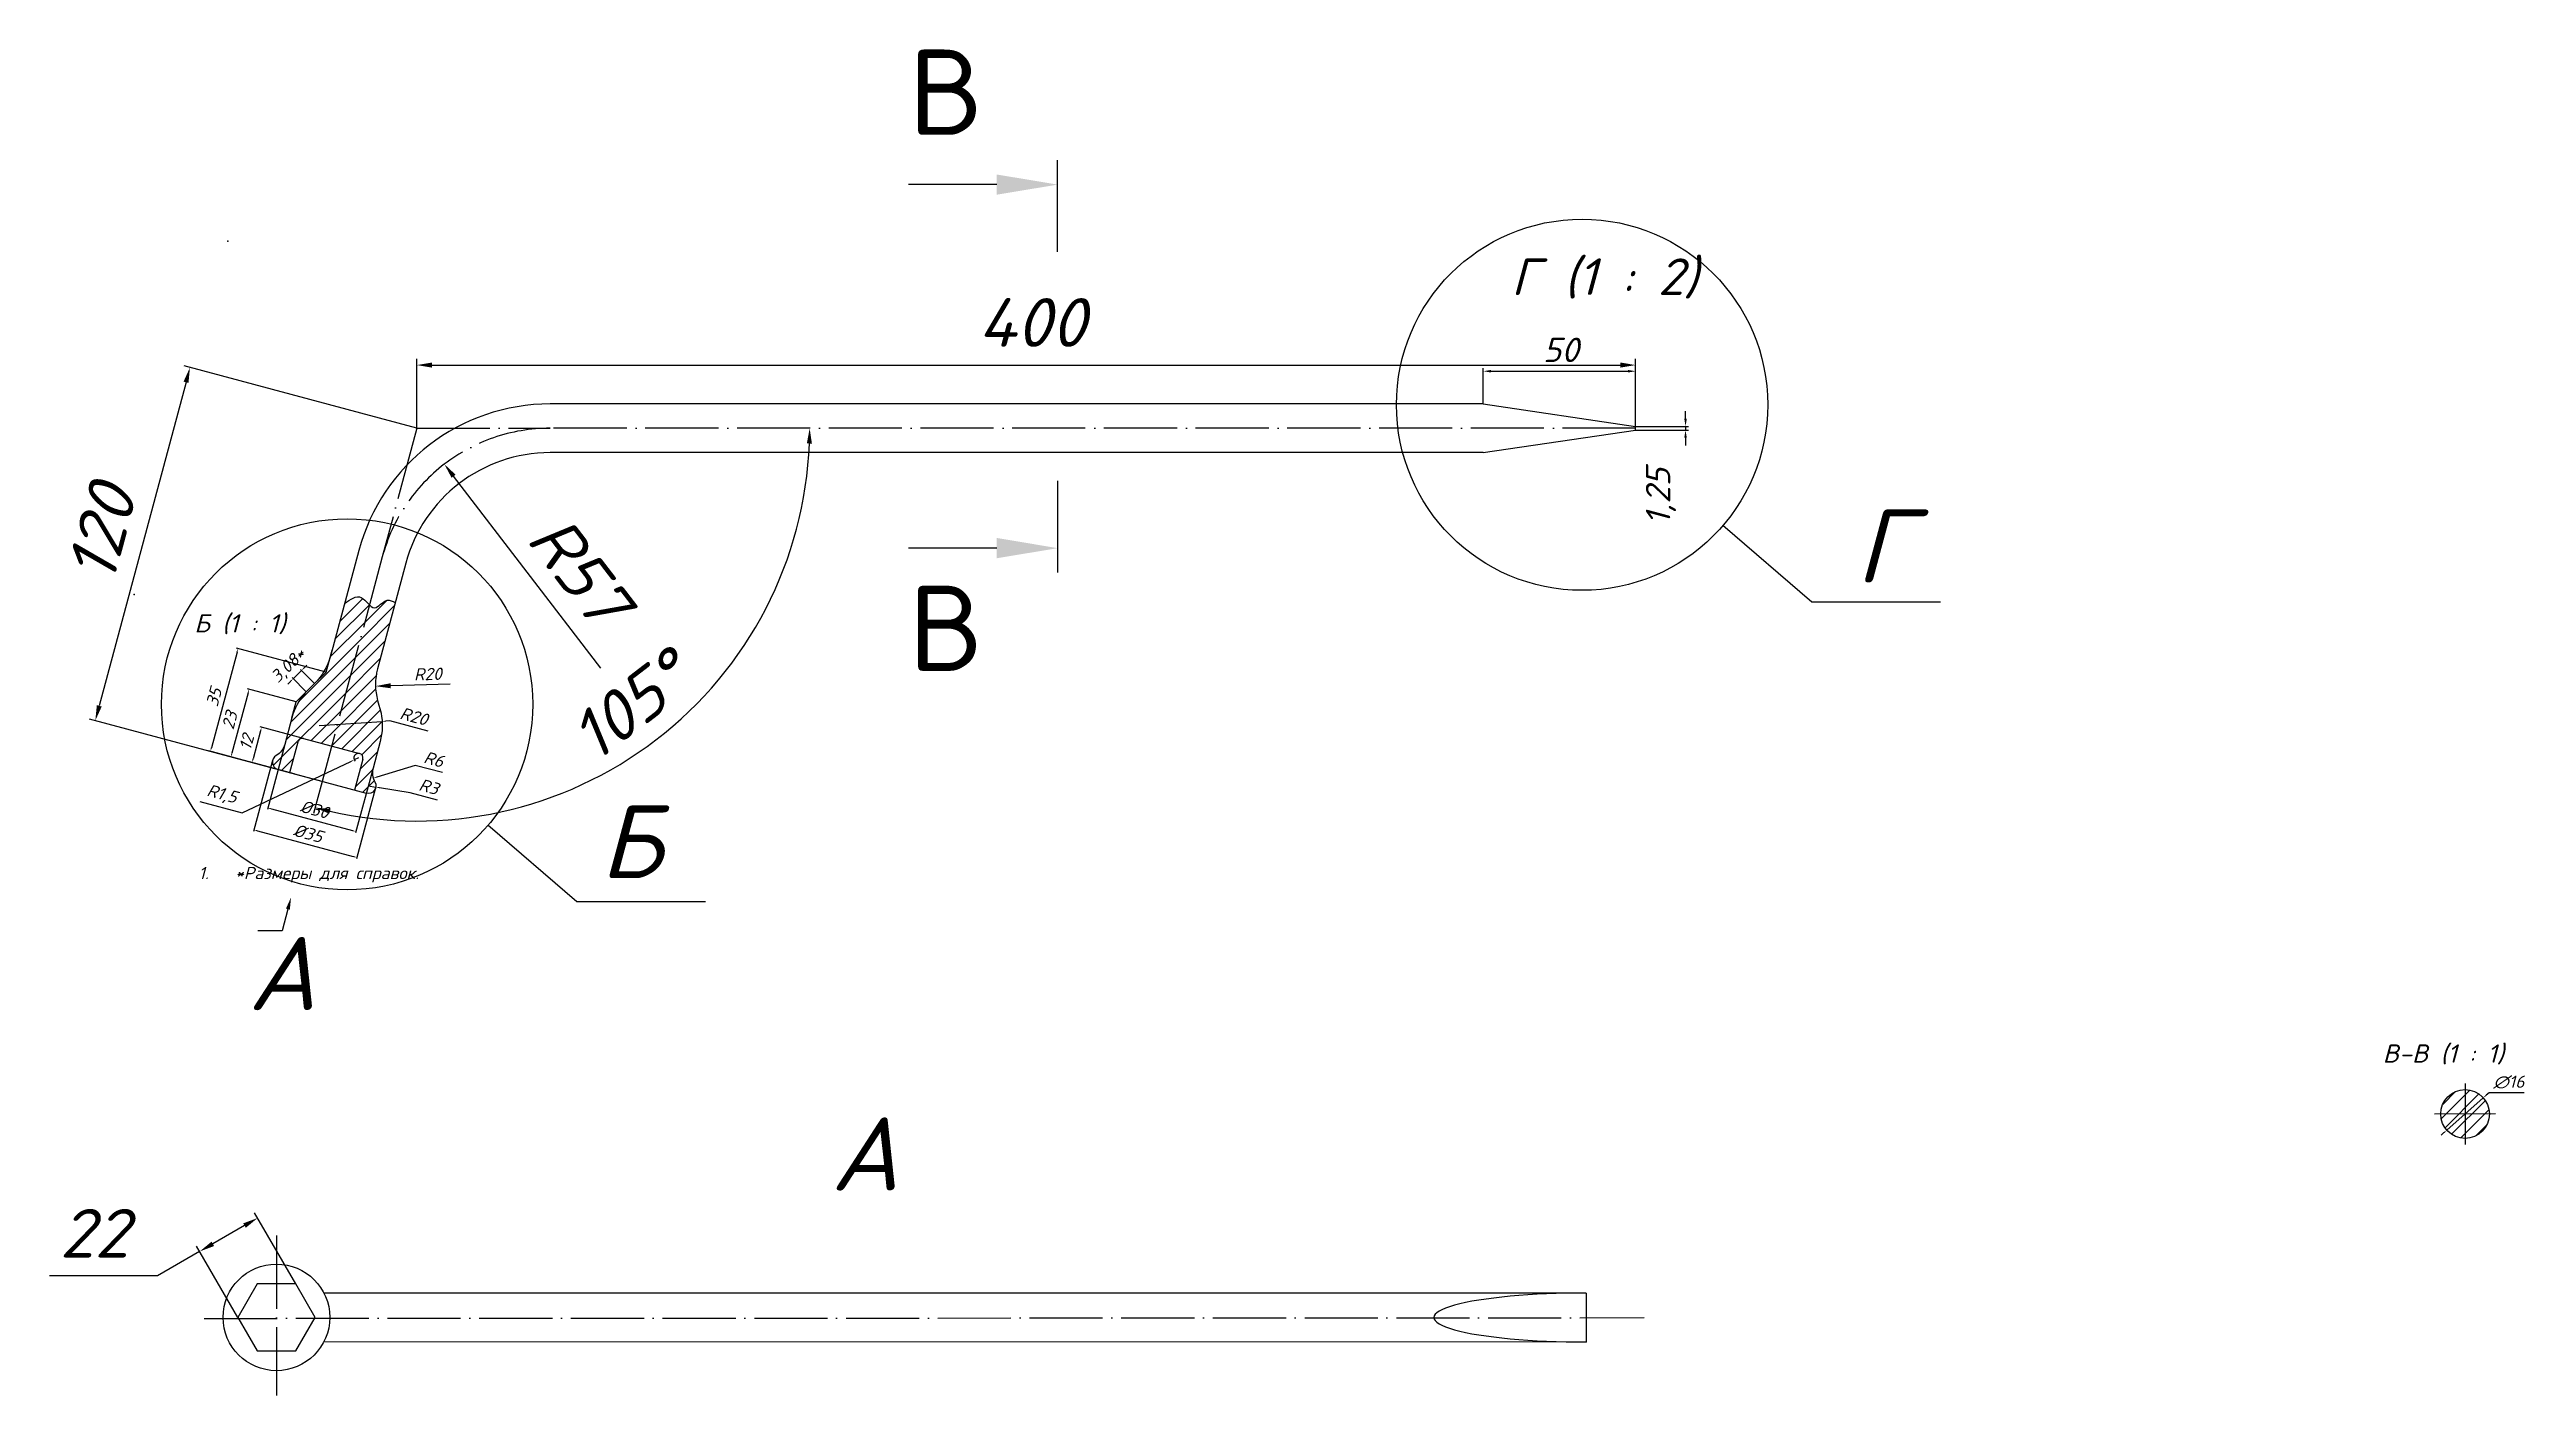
# Model space of a CAD drawing. Header units: millimetres. Extents: x -121 to 692, y -318 to 124.
import ezdxf
from ezdxf import colors
from ezdxf.entities.mleader import LeaderData, LeaderLine
from ezdxf.math import Vec2, Vec3

# ---------------------------------------------------------------- set-up
doc = ezdxf.new("R2010")
doc.units = ezdxf.units.MM
doc.linetypes.add('ACAD_ISO04W100', pattern=[30, 24, -3, 0, -3])
for name, color, linetype in [('Контур', 4, 'Continuous'), ('Надписи-текст', 1, 'Continuous'), ('Оси', 2, 'ACAD_ISO04W100'), ('Размеры', 3, 'Continuous'), ('Штрих', 1, 'Continuous')]:
    doc.layers.add(name, color=color, linetype=linetype)
doc.styles.add('my_style', font='romanc.shx', dxfattribs={"oblique": 15})
doc.styles.add('my_style_annot', font='romanc.shx', dxfattribs={"oblique": 15})
doc.styles.add('стиль1', font='romanc.shx')
doc.dimstyles.new('my_size_style', dxfattribs={"dimtxt": 3.5, "dimasz": 5, "dimexe": 2, "dimexo": 0, "dimgap": 1, "dimtad": 1, "dimtoh": 1, "dimtxsty": 'my_style', "dimcen": 0, "dimadec": 0, "dimazin": 2, "dimtfac": 1, "dimtmove": 0, "dimatfit": 3, "dimfxl": 1, "dimtfillclr": 256, "dimarcsym": 2})
pattern_1 = [(45, (0, 0), (-2.12132, 2.12132), [])]

# ---------------------------------------------------------------- blocks, each defined once
blk = doc.blocks.new('*D10')
at = {"layer": 'Defpoints', "color": 0, "transparency": 16777216}
for p in [(-43.34, -103.8), (-14.36, -111.56), (-19.94, -132.39)]:
    blk.add_point(p, dxfattribs=at)
at = {"layer": 'Размеры', "color": 0, "lineweight": -2, "transparency": 16777216}
for p, q in [((-43.34, -103.8), (-49.05, -125.11)), ((-14.36, -111.56), (-20.07, -132.87))]:
    blk.add_line(p, q, dxfattribs=at)
at = {"layer": 'Размеры', "color": 0, "linetype": 'Continuous', "lineweight": -2, "transparency": 16777216}
blk.add_line((-47.72, -124.95), (-21.15, -132.07), dxfattribs=at)
at = {"layer": 'Размеры', "color": 0, "transparency": 16777216}
for points in [[(-47.66, -124.75), (-47.77, -125.15), (-48.92, -124.63)], [(-21.1, -131.87), (-21.21, -132.27), (-19.94, -132.39)]]:
    blk.add_solid(points, dxfattribs=at)
at = {"layer": 'Размеры', "color": 0, "transparency": 16777216, "insert": (-33.53, -125.13), "char_height": 4, "attachment_point": 5, "rotation": 345, "style": 'my_style'}
blk.add_mtext('%%C30', dxfattribs=at)
blk = doc.blocks.new('*D11')
at = {"layer": 'Defpoints', "color": 0, "transparency": 16777216}
for p in [(-47.35, -109.1), (-13.5, -118.02), (-19.64, -140.9)]:
    blk.add_point(p, dxfattribs=at)
at = {"layer": 'Размеры', "color": 0, "lineweight": -2, "transparency": 16777216}
for p, q in [((-47.35, -109.1), (-53.57, -132.33)), ((-13.5, -118.02), (-19.77, -141.39))]:
    blk.add_line(p, q, dxfattribs=at)
at = {"layer": 'Размеры', "color": 0, "linetype": 'Continuous', "lineweight": -2, "transparency": 16777216}
blk.add_line((-52.23, -132.17), (-20.85, -140.58), dxfattribs=at)
at = {"layer": 'Размеры', "color": 0, "transparency": 16777216}
for points in [[(-52.18, -131.97), (-52.29, -132.37), (-53.44, -131.85)], [(-20.79, -140.38), (-20.9, -140.78), (-19.64, -140.9)]]:
    blk.add_solid(points, dxfattribs=at)
at = {"layer": 'Размеры', "color": 0, "transparency": 16777216, "insert": (-35.63, -133), "char_height": 4, "attachment_point": 5, "rotation": 345, "style": 'my_style'}
blk.add_mtext('%%C35', dxfattribs=at)
blk = doc.blocks.new('*D12')
at = {"layer": 'Defpoints', "color": 0, "transparency": 16777216}
for p in [(-37.13, -101.86), (-54.03, -109.76), (-40.23, -113.45)]:
    blk.add_point(p, dxfattribs=at)
at = {"layer": 'Размеры', "color": 0, "linetype": 'Continuous', "lineweight": -2, "transparency": 16777216}
blk.add_line((-51.25, -99.37), (-53.71, -108.55), dxfattribs=at)
at = {"layer": 'Размеры', "color": 0, "lineweight": -2, "transparency": 16777216}
for p, q in [((-37.13, -101.86), (-51.41, -98.03)), ((-40.23, -113.45), (-54.51, -109.63))]:
    blk.add_line(p, q, dxfattribs=at)
at = {"layer": 'Размеры', "color": 0, "transparency": 16777216}
for points in [[(-51.45, -99.32), (-51.05, -99.43), (-50.93, -98.16)], [(-53.91, -108.49), (-53.51, -108.6), (-54.03, -109.76)]]:
    blk.add_solid(points, dxfattribs=at)
at = {"layer": 'Размеры', "color": 0, "transparency": 16777216, "insert": (-55.86, -103.05), "char_height": 4, "attachment_point": 5, "rotation": 75, "style": 'my_style'}
blk.add_mtext('12', dxfattribs=at)
blk = doc.blocks.new('*D13')
at = {"layer": 'Defpoints', "color": 0, "transparency": 16777216}
for p in [(-39.59, -89.81), (-61, -107.89), (-45.55, -112.03)]:
    blk.add_point(p, dxfattribs=at)
at = {"layer": 'Размеры', "color": 0, "linetype": 'Continuous', "lineweight": -2, "transparency": 16777216}
blk.add_line((-55.37, -86.88), (-60.68, -106.68), dxfattribs=at)
at = {"layer": 'Размеры', "color": 0, "lineweight": -2, "transparency": 16777216}
for p, q in [((-39.59, -89.81), (-55.53, -85.54)), ((-45.55, -112.03), (-61.48, -107.76))]:
    blk.add_line(p, q, dxfattribs=at)
at = {"layer": 'Размеры', "color": 0, "transparency": 16777216}
for points in [[(-55.57, -86.83), (-55.17, -86.93), (-55.05, -85.67)], [(-60.88, -106.63), (-60.47, -106.74), (-61, -107.89)]]:
    blk.add_solid(points, dxfattribs=at)
at = {"layer": 'Размеры', "color": 0, "transparency": 16777216, "insert": (-61.4, -95.87), "char_height": 4, "attachment_point": 5, "rotation": 75, "style": 'my_style'}
blk.add_mtext('23', dxfattribs=at)
blk = doc.blocks.new('*D14')
at = {"layer": 'Defpoints', "color": 0, "transparency": 16777216}
for p in [(-29.73, -80.03), (-67.73, -106.08), (-38.79, -113.84)]:
    blk.add_point(p, dxfattribs=at)
at = {"layer": 'Размеры', "color": 0, "lineweight": -2, "transparency": 16777216}
for p, q in [((-29.73, -80.03), (-59.16, -72.15)), ((-38.79, -113.84), (-68.22, -105.95))]:
    blk.add_line(p, q, dxfattribs=at)
at = {"layer": 'Размеры', "color": 0, "linetype": 'Continuous', "lineweight": -2, "transparency": 16777216}
blk.add_line((-59, -73.48), (-67.41, -104.88), dxfattribs=at)
at = {"layer": 'Размеры', "color": 0, "transparency": 16777216}
for points in [[(-59.2, -73.43), (-58.8, -73.54), (-58.67, -72.28)], [(-67.61, -104.82), (-67.21, -104.93), (-67.73, -106.08)]]:
    blk.add_solid(points, dxfattribs=at)
at = {"layer": 'Размеры', "color": 0, "transparency": 16777216, "insert": (-66.58, -88.27), "char_height": 4, "attachment_point": 5, "rotation": 75, "style": 'my_style'}
blk.add_mtext('35', dxfattribs=at)
blk = doc.blocks.new('*D15')
at = {"layer": 'Defpoints', "color": 0, "transparency": 16777216}
for p in [(-37.85, -79.52), (-36.29, -86.53), (-33.57, -83.84)]:
    blk.add_point(p, dxfattribs=at)
at = {"layer": 'Размеры', "color": 0, "linetype": 'Continuous', "lineweight": -2, "transparency": 16777216}
for p, q in [((-40.57, -82.21), (-37.85, -79.52)), ((-36.96, -78.64), (-36.08, -77.76)), ((-41.46, -83.09), (-42.35, -83.97))]:
    blk.add_line(p, q, dxfattribs=at)
at = {"layer": 'Размеры', "color": 0, "lineweight": -2, "transparency": 16777216}
for p, q in [((-33.57, -83.84), (-38.2, -79.16)), ((-36.29, -86.53), (-40.92, -81.86))]:
    blk.add_line(p, q, dxfattribs=at)
at = {"layer": 'Размеры', "color": 0, "transparency": 16777216}
for points in [[(-37.11, -78.49), (-36.82, -78.79), (-37.85, -79.52)], [(-41.6, -82.94), (-41.31, -83.24), (-40.57, -82.21)]]:
    blk.add_solid(points, dxfattribs=at)
at = {"layer": 'Размеры', "color": 0, "transparency": 16777216, "insert": (-41.94, -78.11), "char_height": 4, "attachment_point": 5, "rotation": 44.74356, "style": 'my_style'}
blk.add_mtext('3,08*', dxfattribs=at)
blk = doc.blocks.new('*D9')
at = {"layer": 'Defpoints', "color": 0, "transparency": 16777216}
for p in [(-20.52, -108.87), (-19.16, -108.23)]:
    blk.add_point(p, dxfattribs=at)
at = {"layer": 'Размеры', "color": 0, "linetype": 'Continuous', "lineweight": -2, "transparency": 16777216}
for p, q in [((-57.33, -126.2), (-21.65, -109.4)), ((-19.16, -108.23), (-20.52, -108.87)), ((-71.22, -122.48), (-57.33, -126.2))]:
    blk.add_line(p, q, dxfattribs=at)
at = {"layer": 'Размеры', "color": 0, "lineweight": -2, "transparency": 16777216}
blk.add_arc((-19.16, -108.23), 1.5, 75, 224.3194, dxfattribs=at)
at = {"layer": 'Размеры', "color": 0, "transparency": 16777216}
blk.add_solid([(-21.74, -109.21), (-21.56, -109.59), (-20.52, -108.87)], dxfattribs=at)
at = {"layer": 'Размеры', "color": 0, "transparency": 16777216, "insert": (-64, -120.4), "char_height": 4, "attachment_point": 5, "rotation": 345, "style": 'my_style'}
blk.add_mtext('R1,5', dxfattribs=at)
blk = doc.blocks.new('*D5')
at = {"layer": 'Defpoints', "color": 0, "transparency": 16777216}
for p in [(-13.55, -84.66), (6.45, -84.13)]:
    blk.add_point(p, dxfattribs=at)
at = {"layer": 'Размеры', "color": 0, "linetype": 'Continuous', "lineweight": -2, "transparency": 16777216}
blk.add_line((10.98, -84.01), (-8.55, -84.53), dxfattribs=at)
at = {"layer": 'Размеры', "color": 0, "transparency": 16777216}
blk.add_solid([(-8.57, -83.7), (-8.53, -85.36), (-13.55, -84.66)], dxfattribs=at)
at = {"layer": 'Размеры', "color": 0, "transparency": 16777216, "insert": (3.62, -80.7), "char_height": 4, "attachment_point": 5, "rotation": 1.53282, "style": 'my_style'}
blk.add_mtext('R20', dxfattribs=at)
blk = doc.blocks.new('*D6')
at = {"layer": 'Defpoints', "color": 0, "transparency": 16777216}
for p in [(-32.06, -97.53), (-11.37, -96.23)]:
    blk.add_point(p, dxfattribs=at)
at = {"layer": 'Размеры', "color": 0, "linetype": 'Continuous', "lineweight": -2, "transparency": 16777216}
for p, q in [((-32.06, -97.53), (-11.37, -96.23)), ((-8.88, -96.08), (-10.13, -96.16)), ((3.71, -99.45), (-8.88, -96.08))]:
    blk.add_line(p, q, dxfattribs=at)
at = {"layer": 'Размеры', "color": 0, "transparency": 16777216}
blk.add_solid([(-10.14, -95.95), (-10.11, -96.36), (-11.37, -96.23)], dxfattribs=at)
at = {"layer": 'Размеры', "color": 0, "transparency": 16777216, "insert": (-0.95, -94.58), "char_height": 4, "attachment_point": 5, "rotation": 345, "style": 'my_style'}
blk.add_mtext('R20', dxfattribs=at)
blk = doc.blocks.new('*D7')
at = {"layer": 'Defpoints', "color": 0, "transparency": 16777216}
for p in [(-8.57, -113.12), (-14.31, -114.87)]:
    blk.add_point(p, dxfattribs=at)
at = {"layer": 'Размеры', "color": 0, "linetype": 'Continuous', "lineweight": -2, "transparency": 16777216}
for p, q in [((-0.53, -110.66), (-13.11, -114.5)), ((8.43, -113.06), (-0.53, -110.66))]:
    blk.add_line(p, q, dxfattribs=at)
at = {"layer": 'Размеры', "color": 0, "transparency": 16777216}
blk.add_solid([(-13.17, -114.3), (-13.05, -114.7), (-14.31, -114.87)], dxfattribs=at)
at = {"layer": 'Размеры', "color": 0, "transparency": 16777216, "insert": (5.58, -108.68), "char_height": 4, "attachment_point": 5, "rotation": 345, "style": 'my_style'}
blk.add_mtext('R6', dxfattribs=at)
blk = doc.blocks.new('*D8')
at = {"layer": 'Defpoints', "color": 0, "transparency": 16777216}
for p in [(-15.92, -117.38), (-13.46, -117.79)]:
    blk.add_point(p, dxfattribs=at)
at = {"layer": 'Размеры', "color": 0, "linetype": 'Continuous', "lineweight": -2, "transparency": 16777216}
for p, q in [((-15.92, -117.38), (-13.46, -117.79)), ((-2.16, -119.67), (-12.22, -117.99)), ((6.8, -122.07), (-2.16, -119.67))]:
    blk.add_line(p, q, dxfattribs=at)
at = {"layer": 'Размеры', "color": 0, "transparency": 16777216}
blk.add_solid([(-12.19, -117.79), (-12.26, -118.2), (-13.46, -117.79)], dxfattribs=at)
at = {"layer": 'Размеры', "color": 0, "transparency": 16777216, "insert": (3.95, -117.68), "char_height": 4, "attachment_point": 5, "rotation": 345, "style": 'my_style'}
blk.add_mtext('R3', dxfattribs=at)
blk = doc.blocks.new('*D3')
at = {"layer": 'Defpoints', "color": 0, "transparency": 16777216}
for p in [(0, 0), (-105.5, -95.97), (-31.06, -115.91)]:
    blk.add_point(p, dxfattribs=at)
at = {"layer": 'Размеры', "color": 0, "lineweight": -2, "transparency": 16777216}
for p, q in [((0, 0), (-76.37, 20.46)), ((-31.06, -115.91), (-107.43, -95.45))]:
    blk.add_line(p, q, dxfattribs=at)
at = {"layer": 'Размеры', "color": 0, "linetype": 'Continuous', "lineweight": -2, "transparency": 16777216}
blk.add_line((-75.73, 15.12), (-104.2, -91.14), dxfattribs=at)
at = {"layer": 'Размеры', "color": 0, "transparency": 16777216}
for points in [[(-76.54, 15.33), (-74.93, 14.9), (-74.44, 19.95)], [(-105.01, -90.92), (-103.4, -91.35), (-105.5, -95.97)]]:
    blk.add_solid(points, dxfattribs=at)
at = {"layer": 'Размеры', "color": 0, "transparency": 16777216, "insert": (-103.49, -34.39), "char_height": 16, "attachment_point": 5, "rotation": 75, "style": 'my_style'}
blk.add_mtext('120', dxfattribs=at)
blk = doc.blocks.new('*D4')
at = {"layer": 'Defpoints', "color": 0, "transparency": 16777216}
for p in [(400, 20.75), (0, 0), (400, 0.63)]:
    blk.add_point(p, dxfattribs=at)
at = {"layer": 'Размеры', "color": 0, "lineweight": -2, "transparency": 16777216}
for p, q in [((0, 0), (0, 22.75)), ((400, 0.63), (400, 22.75))]:
    blk.add_line(p, q, dxfattribs=at)
at = {"layer": 'Размеры', "color": 0, "linetype": 'Continuous', "lineweight": -2, "transparency": 16777216}
blk.add_line((5, 20.75), (395, 20.75), dxfattribs=at)
at = {"layer": 'Размеры', "color": 0, "transparency": 16777216}
for points in [[(5, 21.59), (5, 19.92), (0, 20.75)], [(395, 21.59), (395, 19.92), (400, 20.75)]]:
    blk.add_solid(points, dxfattribs=at)
at = {"layer": 'Размеры', "color": 0, "transparency": 16777216, "insert": (201.84, 34.75), "char_height": 16, "attachment_point": 5, "style": 'my_style'}
blk.add_mtext('400', dxfattribs=at)
blk = doc.blocks.new('*D17')
at = {"layer": 'Defpoints', "color": 0, "transparency": 16777216}
for p in [(400, 18.74), (350, 8), (400, 0)]:
    blk.add_point(p, dxfattribs=at)
at = {"layer": 'Размеры', "color": 0, "lineweight": -2, "transparency": 16777216}
for p, q in [((350, 8), (350, 19.74)), ((400, 0), (400, 19.74))]:
    blk.add_line(p, q, dxfattribs=at)
at = {"layer": 'Размеры', "color": 0, "linetype": 'Continuous', "lineweight": -2, "transparency": 16777216}
blk.add_line((352.5, 18.74), (397.5, 18.74), dxfattribs=at)
at = {"layer": 'Размеры', "color": 0, "transparency": 16777216}
for points in [[(352.5, 19.15), (352.5, 18.32), (350, 18.74)], [(397.5, 19.15), (397.5, 18.32), (400, 18.74)]]:
    blk.add_solid(points, dxfattribs=at)
at = {"layer": 'Размеры', "color": 0, "transparency": 16777216, "insert": (375.43, 25.74), "char_height": 8, "attachment_point": 5, "style": 'my_style'}
blk.add_mtext('50', dxfattribs=at)
blk = doc.blocks.new('*D18')
at = {"layer": 'Defpoints', "color": 0, "transparency": 16777216}
for p in [(400, 0.63), (400, -0.63), (416.39, -0.63)]:
    blk.add_point(p, dxfattribs=at)
at = {"layer": 'Размеры', "color": 0, "lineweight": -2, "transparency": 16777216}
for p, q in [((400, 0.63), (417.39, 0.63)), ((400, -0.63), (417.39, -0.63))]:
    blk.add_line(p, q, dxfattribs=at)
at = {"layer": 'Размеры', "color": 0, "linetype": 'Continuous', "lineweight": -2, "transparency": 16777216}
for p, q in [((416.39, 3.13), (416.39, 5.63)), ((416.39, 0.63), (416.39, -0.63)), ((416.39, -3.12), (416.39, -5.62))]:
    blk.add_line(p, q, dxfattribs=at)
at = {"layer": 'Размеры', "color": 0, "transparency": 16777216}
for points in [[(415.97, 3.13), (416.81, 3.13), (416.39, 0.63)], [(415.97, -3.12), (416.81, -3.12), (416.39, -0.63)]]:
    blk.add_solid(points, dxfattribs=at)
at = {"layer": 'Размеры', "color": 0, "transparency": 16777216, "insert": (408.31, -22.37), "char_height": 8, "attachment_point": 5, "rotation": 90, "style": 'my_style'}
blk.add_mtext('1,25', dxfattribs=at)
blk = doc.blocks.new('*D2')
at = {"layer": 'Defpoints', "color": 0, "transparency": 16777216}
for p in [(-52.21, -259.26), (-39.71, -280.9), (-58.77, -291.9)]:
    blk.add_point(p, dxfattribs=at)
at = {"layer": 'Размеры', "color": 0, "lineweight": -2, "transparency": 16777216}
for p, q in [((-39.71, -280.9), (-53.21, -257.53)), ((-58.77, -291.9), (-72.26, -268.53))]:
    blk.add_line(p, q, dxfattribs=at)
at = {"layer": 'Размеры', "color": 0, "linetype": 'Continuous', "lineweight": -2, "transparency": 16777216}
for p, q in [((-56.54, -261.76), (-66.93, -267.76)), ((-71.26, -270.26), (-85.15, -278.28)), ((-85.15, -278.28), (-120.53, -278.28))]:
    blk.add_line(p, q, dxfattribs=at)
at = {"layer": 'Размеры', "color": 0, "transparency": 16777216}
for points in [[(-56.96, -261.04), (-56.12, -262.48), (-52.21, -259.26)], [(-67.35, -267.04), (-66.52, -268.48), (-71.26, -270.26)]]:
    blk.add_solid(points, dxfattribs=at)
at = {"layer": 'Размеры', "color": 0, "transparency": 16777216, "insert": (-105.84, -264.28), "char_height": 16, "attachment_point": 5, "style": 'my_style'}
blk.add_mtext('22', dxfattribs=at)
blk = doc.blocks.new('*D16')
at = {"layer": 'Defpoints', "color": 0, "transparency": 16777216}
for p in [(678.21, -219.81), (666.23, -230.43)]:
    blk.add_point(p, dxfattribs=at)
at = {"layer": 'Размеры', "color": 0, "linetype": 'Continuous', "lineweight": -2, "transparency": 16777216}
for p, q in [((680.08, -218.16), (679.14, -218.99)), ((691.64, -218.16), (680.08, -218.16)), ((666.23, -230.43), (678.21, -219.81)), ((665.3, -231.25), (664.36, -232.08))]:
    blk.add_line(p, q, dxfattribs=at)
at = {"layer": 'Размеры', "color": 0, "transparency": 16777216}
for points in [[(679.01, -218.83), (679.28, -219.14), (678.21, -219.81)], [(665.16, -231.1), (665.43, -231.41), (666.23, -230.43)]]:
    blk.add_solid(points, dxfattribs=at)
at = {"layer": 'Размеры', "color": 0, "transparency": 16777216, "insert": (686.61, -214.66), "char_height": 4, "attachment_point": 5, "style": 'my_style'}
blk.add_mtext('∅16', dxfattribs=at)
blk = doc.blocks.new('*U1')
for p, q in [((-5, 0), (-12.24, 0)), ((0, -5.51), (0, 2)), ((0, -24.32), (0, -31.84)), ((-5, -29.84), (-12.24, -29.84))]:
    blk.add_line(p, q)
for points in [[(-5, 0.83), (-5, -0.83), (0, 0)], [(-5, -30.67), (-5, -29), (0, -29.84)]]:
    blk.add_solid(points)
at = {"style": 'стиль1'}
for tag, p in [('ВИД2', (-12.24, 4.09)), ('ВИД3', (-12.24, -39.91))]:
    blk.add_attdef(tag, p, '', height=7, dxfattribs=at)
blk = doc.blocks.new('*D19')
at = {"layer": 'Defpoints', "color": 0, "transparency": 16777216}
for p in [(43.74, 0), (400, 0), (-11.32, -42.25), (-31.06, -115.91), (44.1, -121.16)]:
    blk.add_point(p, dxfattribs=at)
at = {"layer": 'Размеры', "color": 0, "lineweight": -2, "transparency": 16777216}
blk.add_line((-31.06, -115.91), (-33.89, -126.48), dxfattribs=at)
at = {"layer": 'Размеры', "color": 0, "linetype": 'Continuous', "lineweight": -2, "transparency": 16777216}
blk.add_arc((0, 0), 128.94, 257.22198, 357.77802, dxfattribs=at)
at = {"layer": 'Размеры', "color": 0, "transparency": 16777216}
for points in [[(128.01, -4.98), (129.67, -5.02), (128.94, 0)], [(-28.72, -126.55), (-28.32, -124.94), (-33.37, -124.54)]]:
    blk.add_solid(points, dxfattribs=at)
at = {"layer": 'Размеры', "color": 0, "transparency": 16777216, "insert": (69.97, -91.19), "char_height": 16, "attachment_point": 5, "rotation": 37.5, "style": 'my_style'}
blk.add_mtext('105°', dxfattribs=at)
blk = doc.blocks.new('*D20')
at = {"layer": 'Defpoints', "color": 0, "transparency": 16777216}
for p in [(9.04, -11.78), (43.74, -57)]:
    blk.add_point(p, dxfattribs=at)
at = {"layer": 'Размеры', "color": 0, "linetype": 'Continuous', "lineweight": -2, "transparency": 16777216}
blk.add_line((60.43, -78.75), (12.08, -15.75), dxfattribs=at)
at = {"layer": 'Размеры', "color": 0, "transparency": 16777216}
blk.add_solid([(12.74, -15.24), (11.42, -16.25), (9.04, -11.78)], dxfattribs=at)
at = {"layer": 'Размеры', "color": 0, "transparency": 16777216, "insert": (53.36, -46.54), "char_height": 16, "attachment_point": 5, "rotation": 307.5, "style": 'my_style'}
blk.add_mtext('R57', dxfattribs=at)
blk = doc.blocks.new('mark')
at = {"layer": 'Надписи-текст'}
for p, q in [((18.86, -16.2), (11.55, -9.92)), ((29.4, -16.2), (18.86, -16.2))]:
    blk.add_line(p, q, dxfattribs=at)
blk.add_circle((0, 0), 15.23, dxfattribs=at)

msp = doc.modelspace()

# ---------------------------------------------------------------- hatches: boundary and pattern name
at = {"layer": 'Штрих'}
h = msp.add_hatch(dxfattribs=at)
h.set_pattern_fill('_USER', color=256, scale=3, angle=45, pattern_type=0)
h.set_pattern_definition(pattern_1)
edge = h.paths.add_edge_path()
edge.add_arc((-20.999, -100.493), 20.727, 138.746603, 165.266614)
edge.add_line((-41.044, -95.222), (-43.342, -103.798))
edge.add_arc((-49.137, -102.245), 6, 299.900872, 345, ccw=False)
edge.add_arc((-44.9, -109.614), 2.5, 119.900872, 255)
edge.add_line((-45.547, -112.029), (-41.683, -113.064))
edge.add_line((-41.683, -113.064), (-38.966, -102.922))
edge.add_arc((-37.517, -103.31), 1.5, 75, 165, ccw=False)
edge.add_line((-37.129, -101.861), (-27.952, -104.32))
edge.add_line((-27.952, -104.32), (-15.542, -58.005))
edge.add_spline(control_points=[(-15.542, -58.005), (-16.401, -57.182), (-18.775, -54.032), (-21.779, -56.149), (-23.688, -57.494)], knot_values=[0, 0, 0, 0, 3.3238764, 9.1193469, 9.1193469, 9.1193469, 9.1193469], degree=3, periodic=0)
edge.add_line((-23.688, -57.494), (-28.328, -74.81))
edge.add_arc((-47.646, -69.634), 20, 314.743563, 345, ccw=False)
edge.add_line((-33.567, -83.839), (-36.581, -86.826))
h = msp.add_hatch(dxfattribs=at)
h.set_pattern_fill('_USER', color=256, scale=3, angle=45, pattern_type=0)
h.set_pattern_definition(pattern_1)
edge = h.paths.add_edge_path()
edge.add_line((-27.952, -104.32), (-18.776, -106.779))
edge.add_arc((-19.164, -108.228), 1.5, -15, 75, ccw=False)
edge.add_line((-17.716, -108.616), (-20.433, -118.758))
edge.add_line((-20.433, -118.758), (-16.569, -119.793))
edge.add_arc((-15.922, -117.379), 2.5, 255, 390.099128)
edge.add_arc((-8.568, -113.116), 6, 165, 210.099128, ccw=False)
edge.add_line((-14.364, -111.563), (-12.016, -102.8))
edge.add_arc((-32.061, -97.529), 20.727, 345.266614, 371.253397)
edge.add_line((-11.733, -93.484), (-12.849, -89.391))
edge.add_arc((6.446, -84.128), 20, 165, 195.256437, ccw=False)
edge.add_line((-12.873, -78.952), (-7.047, -57.208))
edge.add_spline(control_points=[(-7.047, -57.208), (-7.965, -56.758), (-10.444, -55.545), (-13.205, -59.811), (-14.985, -58.539), (-15.542, -58.005)], knot_values=[9.1193469, 9.1193469, 9.1193469, 9.1193469, 11.9245113, 16.6924735, 18.8514253, 18.8514253, 18.8514253, 18.8514253], degree=3, periodic=0)
edge.add_line((-15.542, -58.005), (-27.952, -104.32))
h = msp.add_hatch(dxfattribs=at)
h.set_pattern_fill('_USER', color=256, scale=3, angle=45, pattern_type=0)
h.set_pattern_definition([(45, (189.1702, 2.378), (-2.12132, 2.12132), [])])
h.paths.add_polyline_path([(680.22, -225.12, 1), (664.22, -225.12, 1)])

# ---------------------------------------------------------------- linework, layer by layer
at = {"layer": 'Контур'}
for p, q in [((350, 8), (400, 0.625)), ((400, -0.625), (400, 0.625)), ((350, -8), (400, -0.625)), ((-29.727, -80.033), (-27.788, -72.798)), ((-29.727, -80.033), (-33.887, -84.156)), ((-29.727, -80.033), (-29.727, -80.033)), ((-39.594, -89.813), (-36.286, -86.534)), ((-40.994, -95.035), (-39.594, -89.813)), ((-41.683, -113.064), (-38.966, -102.922)), ((-37.129, -101.861), (-18.776, -106.779)), ((-45.547, -112.029), (-16.569, -119.793)), ((-17.716, -108.616), (-20.433, -118.758)), ((383.817, -283.904), (-30.501, -283.904)), ((383.817, -283.904), (383.817, -300.022)), ((333.815, -291.934), (333.815, -292.224)), ((383.817, -300.022), (-30.501, -299.904))]:
    msp.add_line(p, q, dxfattribs=at)
for points in [[(350, 8), (43.738, 8, 0.3394543), (-19.048, -40.177), (-28.328, -74.81)], [(350, -8), (43.738, -8, 0.3394543), (-3.593, -44.318), (-12.873, -78.952)], [(-28.328, -74.81, -0.132791), (-33.567, -83.839), (-36.581, -86.826, 0.1138772), (-40.994, -95.035), (-43.342, -103.798, -0.199362), (-46.146, -107.447, 0.6688045), (-45.547, -112.029)], [(-12.873, -78.952, 0.132791), (-12.849, -89.391), (-11.733, -93.484, -0.1138772), (-12.016, -102.8), (-14.364, -111.563, 0.199362), (-13.759, -116.125, -0.6688045), (-16.569, -119.793)]]:
    msp.add_lwpolyline(points, format="xyb", dxfattribs=at)
msp.add_lwpolyline([(-52.416, -280.904), (-58.767, -291.904), (-52.416, -302.904), (-39.714, -302.904), (-33.363, -291.904), (-39.714, -280.904)], close=True, dxfattribs=at)
for centre, radius in [((672.22, -225.12), 8), ((-46.065, -291.904), 17.5)]:
    msp.add_circle(centre, radius, dxfattribs=at)
for centre, start, end in [((-37.517, -103.31), 75, 165), ((-19.164, -108.228), 345, 75)]:
    msp.add_arc(centre, 1.5, start, end, dxfattribs=at)
msp.add_ellipse((383.816, -291.949), major_axis=(50.001, -0.014), ratio=0.1608962, start_param=1.5708194, end_param=4.712458, dxfattribs=at)
msp.add_spline([(-23.688, -57.494), (-18.215, -55.586), (-13.857, -58.913), (-9.756, -56.482), (-7.047, -57.208)], degree=3, dxfattribs=at)
at = {"layer": 'Оси'}
for p, q in [((0, 0), (-11.32, -42.247)), ((0, 0), (43.738, 0)), ((672.22, -215.12), (672.22, -235.12)), ((662.22, -225.12), (682.219, -224.946)), ((-46.065, -265.06), (-46.065, -317.539)), ((-69.81, -292.224), (402.826, -291.986))]:
    msp.add_line(p, q, dxfattribs=at)
msp.add_lwpolyline([(400, 0), (43.738, 0, 0.3394543), (-11.32, -42.247), (-31.058, -115.911)], format="xyb", dxfattribs=at)
for p in [(-61.959, 61.4), (-92.722, -54.59)]:
    msp.add_point(p, dxfattribs=at)

# ---------------------------------------------------------------- block references
at = {"layer": 'Надписи-текст', "xscale": 4, "yscale": 4, "zscale": 4}
msp.add_blockref('*U1', (210.32, 80.002), dxfattribs=at).add_auto_attribs({'ВИД2': 'B', 'ВИД3': 'B'})
for p in [(382.429, 7.723), (-22.869, -90.625)]:
    msp.add_blockref('mark', p, dxfattribs=at)

# ---------------------------------------------------------------- texts
at = {"layer": 'Надписи-текст', "attachment_point": 1}
for s, insert, char_height, width, style in [('Г (1 : 2)', (359.111, 55.769), 12, 105.95026, 'my_style'), ('Г', (472.135, -26.618), 24, 44.72951, 'my_style'), ('Б', (60.049, -123.695), 24, 32.78305, 'my_style_annot'), ('B-B (1 : 1)', (645.21, -202.269), 6, 67.98113, 'my_style'), ('A', (135.784, -226.232), 24, 32.78305, 'my_style_annot')]:
    msp.add_mtext(s, dxfattribs=dict(at, insert=insert, char_height=char_height, width=width, style=style))
at = {"layer": 'Штрих', "attachment_point": 1, "style": 'my_style_annot'}
for s, insert, char_height, width in [('Б (1 : 1)', (-73.056, -61.034), 6, 52.3346), ('\\pxi-3,l4,t4;1.^I*Размеры для справок.', (-75.586, -144.007), 4, 92.58714)]:
    msp.add_mtext(s, dxfattribs=dict(at, insert=insert, char_height=char_height, width=width))

# ---------------------------------------------------------------- dimensions: what is measured, and where the dimension line sits
at = {"layer": 'Размеры'}
for base, p1, p2, override, picture, middle in [((400, 20.754), (0, 0), (400, 0.625), {"dimscale": 0, "dimtxt": 4, "dimasz": 1.25, "dimexe": 0.5, "dimgap": 1.5}, '*D4', (201.843, 20.754)), ((400, 18.736), (350, 8), (400, 0), {"dimscale": 0, "dimtxt": 4, "dimasz": 1.25, "dimexe": 0.5, "dimexo": 0, "dimgap": 1.5, "dimcen": 0}, '*D17', (375.433, 18.736))]:
    dim = msp.add_linear_dim(base=base, p1=p1, p2=p2, dimstyle='my_size_style', override=override, dxfattribs=at)
    dim.commit()
    dim.dimension.update_dxf_attribs({"geometry": picture, "text_midpoint": middle, "dimtype": 160})
for base, p1, p2, picture, middle in [((-105.495, -95.966), (0, 0), (-31.058, -115.911), '*D3', (-103.489, -34.387)), ((-67.733, -106.084), (-29.727, -80.033), (-38.786, -113.841), '*D14', (-66.584, -88.275)), ((-60.999, -107.889), (-39.594, -89.813), (-45.547, -112.029), '*D13', (-61.403, -95.875)), ((-54.031, -109.755), (-37.129, -101.861), (-40.235, -113.452), '*D12', (-55.859, -103.054))]:
    dim = msp.add_linear_dim(base=base, p1=p1, p2=p2, angle=75, dimstyle='my_size_style', override={"dimscale": 0, "dimtxt": 4, "dimasz": 1.25, "dimexe": 0.5, "dimexo": 0, "dimgap": 1.5, "dimcen": 0}, dxfattribs=at)
    dim.commit()
    dim.dimension.update_dxf_attribs({"geometry": picture, "text_midpoint": middle})
dim = msp.add_angular_dim_2l(base=(44.099, -121.162), line1=((400, 0), (43.738, 0)), line2=((-11.32, -42.247), (-31.058, -115.911)), dimstyle='my_size_style', override={"dimscale": 0, "dimtxt": 4, "dimasz": 1.25, "dimexe": 0.5, "dimexo": 0, "dimgap": 1.5, "dimcen": 0}, dxfattribs=at)
dim.commit()
dim.dimension.update_dxf_attribs({"geometry": '*D19', "text_midpoint": (69.97, -91.186)})
dim = msp.add_linear_dim(base=(416.39, -0.625), p1=(400, 0.625), p2=(400, -0.625), angle=90, dimstyle='my_size_style', override={"dimscale": 0, "dimtxt": 4, "dimasz": 1.25, "dimexe": 0.5, "dimexo": 0, "dimgap": 1.5, "dimcen": 0}, dxfattribs=at)
dim.commit()
dim.dimension.update_dxf_attribs({"geometry": '*D18', "text_midpoint": (408.306, -22.374), "dimtype": 160, "text_rotation": 90})
for center, mpoint, override, picture, middle in [((43.738, -57), (9.038, -11.779), {"dimscale": 0, "dimtxt": 4, "dimasz": 1.25, "dimexe": 0.5, "dimgap": 1.5}, '*D20', (42.25, -55.061)), ((6.446, -84.128), (-13.547, -84.663), {"dimscale": 0, "dimtxt": 4, "dimasz": 5, "dimexe": 0.5, "dimexo": 0, "dimgap": 1.5, "dimcen": 0}, '*D5', (3.714, -84.201)), ((-8.568, -113.116), (-14.307, -114.868), {"dimscale": 0, "dimtxt": 4, "dimasz": 1.25, "dimexe": 0.5, "dimexo": 0, "dimgap": 1.5, "dimcen": 0}, '*D7', (4.671, -112.056)), ((-19.164, -108.228), (-20.521, -108.867), {"dimscale": 0, "dimtxt": 4, "dimasz": 1.25, "dimexe": 0.5, "dimgap": 1.5}, '*D9', (-65.002, -124.15))]:
    dim = msp.add_radius_dim(center=center, mpoint=mpoint, dimstyle='my_size_style', override=override, dxfattribs=at)
    dim.commit()
    dim.dimension.update_dxf_attribs({"geometry": picture, "text_midpoint": middle, "dimtype": 164})
for base, p1, p2, angle, text, override, picture, middle, dimtype in [((-37.851, -79.517), (-36.286, -86.534), (-33.567, -83.839), 44.743563, '3,08*', {"dimscale": 0, "dimtxt": 4, "dimasz": 1.25, "dimexe": 0.5, "dimexo": 0, "dimgap": 1.5, "dimcen": 0}, '*D15', (-39.21, -80.864), 161), ((-19.945, -132.391), (-43.342, -103.798), (-14.364, -111.563), 345, '%%C<>', {"dimscale": 0, "dimtxt": 4, "dimasz": 1.25, "dimexe": 0.5, "dimgap": 1.5}, '*D10', (-34.434, -128.508), 160)]:
    dim = msp.add_linear_dim(base=base, p1=p1, p2=p2, angle=angle, text=text, dimstyle='my_size_style', override=override, dxfattribs=at)
    dim.commit()
    dim.dimension.update_dxf_attribs({"geometry": picture, "text_midpoint": middle, "dimtype": dimtype})
dim = msp.add_radius_dim(center=(-32.061, -97.529), mpoint=(-11.375, -96.234), text='R20', dimstyle='my_size_style', override={"dimscale": 0, "dimtxt": 4, "dimasz": 1.25, "dimexe": 0.5, "dimexo": 0, "dimgap": 1.5, "dimcen": 0}, dxfattribs=at)
dim.commit()
dim.dimension.update_dxf_attribs({"geometry": '*D6', "text_midpoint": (-0.954, -94.578)})
dim = msp.add_linear_dim(base=(-19.638, -140.905), p1=(-47.347, -109.102), p2=(-13.505, -118.015), angle=345, text='%%C<>', dimstyle='my_size_style', override={"dimscale": 0, "dimtxt": 4, "dimasz": 1.25, "dimexe": 0.5, "dimgap": 1.5}, dxfattribs=at)
dim.commit()
dim.dimension.update_dxf_attribs({"geometry": '*D11', "text_midpoint": (-35.634, -132.995)})
dim = msp.add_radius_dim(center=(-15.922, -117.379), mpoint=(-13.456, -117.789), text='R3', dimstyle='my_size_style', override={"dimscale": 0, "dimtxt": 4, "dimasz": 1.25, "dimexe": 0.5, "dimexo": 0, "dimgap": 1.5, "dimcen": 0}, dxfattribs=at)
dim.commit()
dim.dimension.update_dxf_attribs({"geometry": '*D8', "text_midpoint": (-2.156, -119.67), "dimtype": 164})
dim = msp.add_diameter_dim_2p(p1=(666.232, -230.425), p2=(678.208, -219.815), dimstyle='my_size_style', override={"dimscale": 0, "dimtxt": 4, "dimasz": 1.25, "dimexe": 0.5, "dimexo": 0, "dimgap": 1.5, "dimcen": 0}, dxfattribs=at)
dim.commit()
dim.dimension.update_dxf_attribs({"geometry": '*D16', "text_midpoint": (686.61, -214.657)})
dim = msp.add_linear_dim(base=(-52.211, -259.259), p1=(-58.767, -291.904), p2=(-39.714, -280.904), angle=30, dimstyle='my_size_style', override={"dimscale": 0, "dimtxt": 4, "dimasz": 1.25, "dimexe": 0.5, "dimgap": 1.5}, dxfattribs=at)
dim.commit()
dim.dimension.update_dxf_attribs({"geometry": '*D2', "text_midpoint": (-105.84, -278.278), "dimtype": 161})

# ---------------------------------------------------------------- leaders
at = {"layer": 'Надписи-текст'}
ml = msp.add_multileader_mtext('Standard', dxfattribs=at)
ml.set_content('А', color=256, style='my_style')
ml.set_leader_properties()
ml.build(insert=Vec2(0, 0))
ml.multileader.update_dxf_attribs({"text_attachment_direction": 1, "scale": 4})
ctx = ml.context
ctx.base_point, ctx.scale, ctx.char_height, ctx.plane_origin = Vec3(-44.213, -193.006), 4, 24, Vec3(-50.247, -187.525)
ctx.text_align_type = 1
notes = []
notes.append((ctx, [(0, (1, 1, 0), (-44.213, -165.006), (-1, 0), 8, [(0, [(-41.267, -154.012)], 0, [])])]))
ctx.mtext.insert, ctx.mtext.alignment, ctx.mtext.flow_direction = Vec3(-44.213, -167.006), 2, 5
for ctx, leaders in notes:
    for number, flags, end, landing, length, lines in leaders:
        leader = LeaderData()
        leader.index, (leader.has_last_leader_line, leader.has_dogleg_vector, leader.attachment_direction) = number, flags
        leader.last_leader_point, leader.dogleg_vector, leader.dogleg_length = Vec3(end), Vec3(landing), length
        for number, points, colour, breaks in lines:
            line = LeaderLine()
            line.index, line.vertices, line.color, line.breaks = number, Vec3.list(points), colors.encode_raw_color(colour), breaks
            leader.lines.append(line)
        ctx.leaders.append(leader)

doc.saveas('drawing.dxf')
